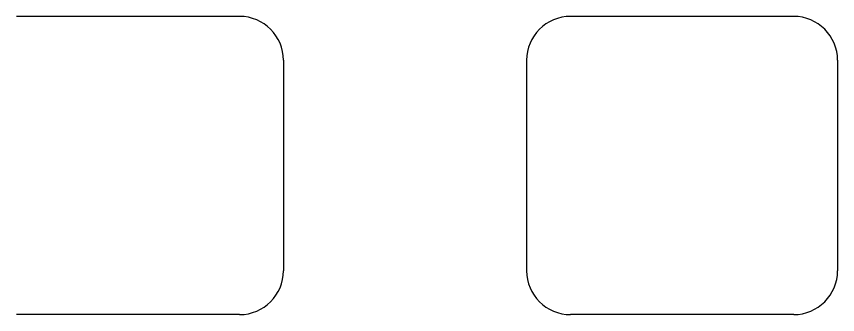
# Model space of a CAD drawing. Header units: millimetres. Extents: x -10 to 277, y -95 to 18.
# Drawn here: x 209.04 to 247.86, y -64.2 to -50.1 of the extents above; entities that cross this region are included whole.
import ezdxf

# ---------------------------------------------------------------- set-up
doc = ezdxf.new("R2010")
doc.units = ezdxf.units.MM
doc.header["$MEASUREMENT"] = 0
doc.layers.add('BLACK', color=7, linetype='CONTINUOUS')
doc.layers.add('Edge.Cuts', color=53, linetype='CONTINUOUS')

msp = doc.modelspace()

# ---------------------------------------------------------------- linework, layer by layer
at = {"layer": 'BLACK', "linetype": 'Continuous'}
for p, q in [((245.78125, -50.1), (235.231249, -50.1)), ((233.15625, -52.175), (233.15625, -62.125001)), ((247.85625, -52.175), (247.85625, -62.125)), ((245.78125, -64.2), (235.23125, -64.2))]:
    msp.add_line(p, q, dxfattribs=at)
at = {"layer": 'BLACK'}
for centre, radius, start, end in [((235.231254, -52.175004), 2.075004, 90.0001381, 179.9998896), ((245.78125, -52.175), 2.075, 0, 90), ((235.231252, -62.124998), 2.075002, 180.0000828, 269.9999448), ((245.78125, -62.125), 2.075, 270, 0)]:
    msp.add_arc(centre, radius, start, end, dxfattribs=at)
at = {"layer": 'Edge.Cuts', "linetype": 'Continuous'}
for p, q in [((219.5875, -50.1), (209.0375, -50.1)), ((221.6625, -52.175), (221.6625, -62.125)), ((219.5875, -64.2), (209.0375, -64.2))]:
    msp.add_line(p, q, dxfattribs=at)
at = {"layer": 'Edge.Cuts'}
for centre, radius, start, end in [((219.587472, -52.175015), 2.075015, 0.0004142, 89.9992269), ((219.587472, -62.125015), 2.075028, 270.0007731, 0.0004142)]:
    msp.add_arc(centre, radius, start, end, dxfattribs=at)

doc.saveas('drawing.dxf')
